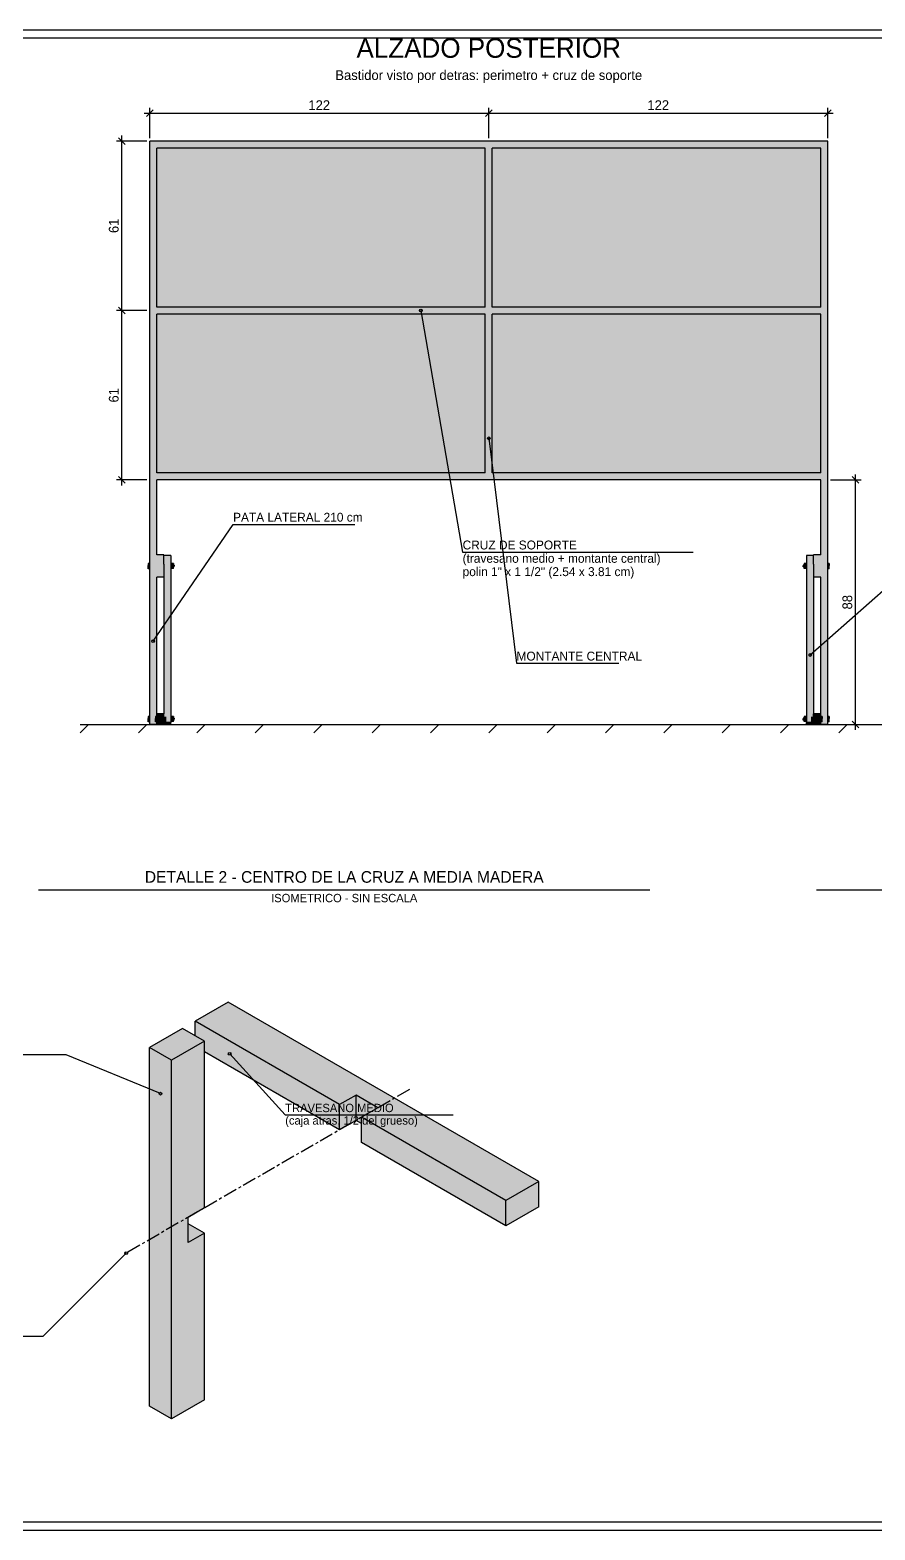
# Model space of a CAD drawing. Extents: x -37 to 1122, y -290 to 250.
# Drawn here: x 287 to 591, y -290 to 250 of the extents above; entities that cross this region are included whole.
import ezdxf
from ezdxf.enums import TextEntityAlignment as Align

# ---------------------------------------------------------------- set-up
doc = ezdxf.new("R2010")
doc.units = 0
doc.header["$LTSCALE"] = 4
doc.linetypes.add('CENTER', pattern=[2, 1.25, -0.25, 0.25, -0.25])
for name, color, linetype in [('COTAS', 1, 'CONTINUOUS'), ('EJES', 6, 'CENTER'), ('HERRAJES', 30, 'CONTINUOUS'), ('MADERA', 7, 'CONTINUOUS'), ('MARCO', 7, 'CONTINUOUS'), ('PISO', 8, 'CONTINUOUS'), ('RELLENO', 7, 'CONTINUOUS'), ('TEXTO', 7, 'CONTINUOUS')]:
    doc.layers.add(name, color=color, linetype=linetype)

msp = doc.modelspace()

# ---------------------------------------------------------------- linework, layer by layer
at = {"layer": 'COTAS'}
for p, q in [((330, 211), (330, 222)), ((452, 211), (452, 222)), ((452, 211), (452, 222)), ((574, 211), (574, 222)), ((328, 220), (454, 220)), ((328.8, 218.8), (331.2, 221.2)), ((450, 220), (576, 220)), ((450.8, 218.8), (453.2, 221.2)), ((450.8, 218.8), (453.2, 221.2)), ((572.8, 218.8), (575.2, 221.2)), ((321.2, 208.8), (318.8, 211.2)), ((320, 147), (320, 212)), ((329, 210), (318, 210)), ((329, 149), (318, 149)), ((329, 149), (318, 149)), ((321.2, 147.8), (318.8, 150.2)), ((321.2, 147.8), (318.8, 150.2)), ((320, 86), (320, 151)), ((329, 88), (318, 88)), ((321.2, 86.8), (318.8, 89.2)), ((575, 88), (586, 88)), ((585.2, 86.8), (582.8, 89.2)), ((584, -2), (584, 90)), ((575, 0), (586, 0)), ((585.2, -1.2), (582.8, 1.2))]:
    msp.add_line(p, q, dxfattribs=at)
at = {"layer": 'EJES'}
msp.add_line((423.426805, -131.463765), (321.486025, -190.319302), dxfattribs=at)
at = {"layer": 'HERRAJES'}
for p, q in [((329.5, 57.931746), (329.5, 57.789896)), ((330, 57.931746), (329.5, 57.931746)), ((329.5, 57.789896), (329.5, 57.527792)), ((329.5, 57.527792), (329.5, 57.185336)), ((329.5, 56.814664), (329.5, 57.185336)), ((329.5, 56.472208), (329.5, 56.814664)), ((329.5, 56.210104), (329.5, 56.472208)), ((329.5, 56.068254), (329.5, 56.210104)), ((330, 56.068254), (329.5, 56.068254)), ((337.82, 57.311399), (337.62, 57.311399)), ((337.82, 56.688601), (337.62, 56.688601)), ((337.82, 57.9025), (337.82, 57.45125)), ((338.52, 57.9025), (337.82, 57.9025)), ((337.82, 56.54875), (337.82, 57.45125)), ((338.52, 57.45125), (337.82, 57.45125)), ((337.82, 56.0975), (337.82, 56.54875)), ((338.52, 56.54875), (337.82, 56.54875)), ((338.52, 56.0975), (337.82, 56.0975)), ((338.52, 57.9025), (338.52, 57.45125)), ((338.52, 56.54875), (338.52, 57.45125)), ((338.82, 57.311399), (338.52, 57.311399)), ((338.82, 56.688601), (338.52, 56.688601)), ((338.52, 56.0975), (338.52, 56.54875)), ((338.82, 57.311399), (338.82, 57.263992)), ((338.82, 57.263992), (338.82, 57.176394)), ((338.82, 57.176394), (338.82, 57.061941)), ((338.82, 56.938059), (338.82, 57.061941)), ((338.82, 56.823606), (338.82, 56.938059)), ((338.82, 56.736008), (338.82, 56.823606)), ((338.82, 56.688601), (338.82, 56.736008)), ((565.18, 57.311399), (565.18, 57.263992)), ((565.48, 57.311399), (565.18, 57.311399)), ((565.18, 57.263992), (565.18, 57.176394)), ((565.18, 57.176394), (565.18, 57.061941)), ((565.18, 56.938059), (565.18, 57.061941)), ((565.18, 56.823606), (565.18, 56.938059)), ((565.18, 56.736008), (565.18, 56.823606)), ((565.18, 56.688601), (565.18, 56.736008)), ((565.48, 56.688601), (565.18, 56.688601)), ((565.48, 57.9025), (565.48, 57.45125)), ((566.18, 57.9025), (565.48, 57.9025)), ((565.48, 56.54875), (565.48, 57.45125)), ((566.18, 57.45125), (565.48, 57.45125)), ((565.48, 56.0975), (565.48, 56.54875)), ((566.18, 56.54875), (565.48, 56.54875)), ((566.18, 56.0975), (565.48, 56.0975)), ((566.18, 57.9025), (566.18, 57.45125)), ((566.18, 56.54875), (566.18, 57.45125)), ((566.38, 57.311399), (566.18, 57.311399)), ((566.38, 56.688601), (566.18, 56.688601)), ((566.18, 56.0975), (566.18, 56.54875)), ((574.5, 57.931746), (574, 57.931746)), ((574.5, 56.068254), (574, 56.068254)), ((574.5, 57.931746), (574.5, 57.789896)), ((574.5, 57.789896), (574.5, 57.527792)), ((574.5, 57.527792), (574.5, 57.185336)), ((574.5, 56.814664), (574.5, 57.185336)), ((574.5, 56.472208), (574.5, 56.814664)), ((574.5, 56.210104), (574.5, 56.472208)), ((574.5, 56.068254), (574.5, 56.210104)), ((329.5, 2.836746), (329.5, 2.694896)), ((330, 2.836746), (329.5, 2.836746)), ((329.5, 2.694896), (329.5, 2.432792)), ((329.5, 2.432792), (329.5, 2.090336)), ((329.5, 1.719664), (329.5, 2.090336)), ((329.5, 1.377208), (329.5, 1.719664)), ((329.5, 1.115104), (329.5, 1.377208)), ((329.5, 0.973254), (329.5, 1.115104)), ((330, 0.973254), (329.5, 0.973254)), ((332.04, 2.836746), (332.04, 2.694896)), ((332.54, 2.836746), (332.04, 2.836746)), ((332.04, 2.694896), (332.04, 2.432792)), ((332.04, 2.432792), (332.04, 2.090336)), ((332.04, 1.719664), (332.04, 2.090336)), ((332.04, 1.377208), (332.04, 1.719664)), ((332.04, 1.115104), (332.04, 1.377208)), ((332.04, 0.973254), (332.04, 1.115104)), ((332.54, 0.973254), (332.04, 0.973254)), ((337.82, 2.216399), (337.62, 2.216399)), ((337.82, 1.593601), (337.62, 1.593601)), ((337.82, 2.8075), (337.82, 2.35625)), ((338.52, 2.8075), (337.82, 2.8075)), ((337.82, 1.45375), (337.82, 2.35625)), ((338.52, 2.35625), (337.82, 2.35625)), ((337.82, 1.0025), (337.82, 1.45375)), ((338.52, 1.45375), (337.82, 1.45375)), ((338.52, 1.0025), (337.82, 1.0025)), ((338.52, 2.8075), (338.52, 2.35625)), ((338.52, 1.45375), (338.52, 2.35625)), ((338.82, 2.216399), (338.52, 2.216399)), ((338.82, 1.593601), (338.52, 1.593601)), ((338.52, 1.0025), (338.52, 1.45375)), ((338.82, 2.216399), (338.82, 2.168992)), ((338.82, 2.168992), (338.82, 2.081394)), ((338.82, 2.081394), (338.82, 1.966941)), ((338.82, 1.843059), (338.82, 1.966941)), ((338.82, 1.728606), (338.82, 1.843059)), ((338.82, 1.641008), (338.82, 1.728606)), ((338.82, 1.593601), (338.82, 1.641008)), ((565.18, 2.216399), (565.18, 2.168992)), ((565.48, 2.216399), (565.18, 2.216399)), ((565.18, 2.168992), (565.18, 2.081394)), ((565.18, 2.081394), (565.18, 1.966941)), ((565.18, 1.843059), (565.18, 1.966941)), ((565.18, 1.728606), (565.18, 1.843059)), ((565.18, 1.641008), (565.18, 1.728606)), ((565.18, 1.593601), (565.18, 1.641008)), ((565.48, 1.593601), (565.18, 1.593601)), ((565.48, 2.8075), (565.48, 2.35625)), ((566.18, 2.8075), (565.48, 2.8075)), ((565.48, 1.45375), (565.48, 2.35625)), ((566.18, 2.35625), (565.48, 2.35625)), ((565.48, 1.0025), (565.48, 1.45375)), ((566.18, 1.45375), (565.48, 1.45375)), ((566.18, 1.0025), (565.48, 1.0025)), ((566.18, 2.8075), (566.18, 2.35625)), ((566.18, 1.45375), (566.18, 2.35625)), ((566.38, 2.216399), (566.18, 2.216399)), ((566.38, 1.593601), (566.18, 1.593601)), ((566.18, 1.0025), (566.18, 1.45375)), ((571.96, 2.836746), (571.46, 2.836746)), ((571.96, 0.973254), (571.46, 0.973254)), ((571.96, 2.836746), (571.96, 2.694896)), ((571.96, 2.694896), (571.96, 2.432792)), ((571.96, 2.432792), (571.96, 2.090336)), ((571.96, 1.719664), (571.96, 2.090336)), ((571.96, 1.377208), (571.96, 1.719664)), ((571.96, 1.115104), (571.96, 1.377208)), ((571.96, 0.973254), (571.96, 1.115104)), ((574.5, 2.836746), (574, 2.836746)), ((574.5, 0.973254), (574, 0.973254)), ((574.5, 2.836746), (574.5, 2.694896)), ((574.5, 2.694896), (574.5, 2.432792)), ((574.5, 2.432792), (574.5, 2.090336)), ((574.5, 1.719664), (574.5, 2.090336)), ((574.5, 1.377208), (574.5, 1.719664)), ((574.5, 1.115104), (574.5, 1.377208)), ((574.5, 0.973254), (574.5, 1.115104))]:
    msp.add_line(p, q, dxfattribs=at)
at = {"layer": 'MADERA'}
for p, q in [((332.54, 210), (330, 210)), ((330, 0), (330, 210)), ((571.46, 210), (332.54, 210)), ((332.54, 150.27), (332.54, 207.46)), ((450.73, 207.46), (332.54, 207.46)), ((450.73, 150.27), (450.73, 207.46)), ((571.46, 207.46), (453.27, 207.46)), ((453.27, 150.27), (453.27, 207.46)), ((574, 210), (571.46, 210)), ((571.46, 150.27), (571.46, 207.46)), ((574, 0), (574, 210)), ((450.73, 150.27), (332.54, 150.27)), ((332.54, 90.54), (332.54, 147.73)), ((450.73, 147.73), (332.54, 147.73)), ((450.73, 90.54), (450.73, 147.73)), ((571.46, 150.27), (453.27, 150.27)), ((571.46, 147.73), (453.27, 147.73)), ((453.27, 90.54), (453.27, 147.73)), ((571.46, 90.54), (571.46, 147.73)), ((450.73, 90.54), (332.54, 90.54)), ((332.54, 61), (332.54, 88)), ((571.46, 88), (332.54, 88)), ((571.46, 90.54), (453.27, 90.54)), ((571.46, 61), (571.46, 88)), ((335.08, 61), (332.54, 61)), ((335.08, 57.757925), (335.08, 61)), ((337.62, 60.80038), (335.08, 60.80038)), ((337.62, 60.80038), (337.62, 0.722271)), ((566.38, 60.80038), (566.38, 0.722271)), ((568.92, 60.80038), (566.38, 60.80038)), ((571.46, 61), (568.92, 61)), ((568.92, 57.757925), (568.92, 61)), ((335.08, 57.758137), (335.08, 3.81)), ((568.92, 57.758137), (568.92, 3.81)), ((332.54, 3.81), (332.54, 53)), ((335.08, 53), (332.54, 53)), ((571.46, 53), (568.92, 53)), ((571.46, 3.81), (571.46, 53)), ((332.54, 0), (330, 0)), ((335.08, 3.81), (332.54, 3.81)), ((332.54, 0), (332.54, 3.81)), ((335.08, 0), (332.54, 0)), ((335.08, 0), (335.08, 3.81)), ((337.62, 0.722271), (335.08, 0.722271)), ((337.62, 0), (335.08, 0)), ((337.62, 0), (337.62, 0.722271)), ((566.38, 0), (566.38, 0.722271)), ((568.92, 0.722271), (566.38, 0.722271)), ((568.92, 0), (566.38, 0)), ((571.46, 3.81), (568.92, 3.81)), ((568.92, 0), (568.92, 3.81)), ((571.46, 0), (568.92, 0)), ((571.46, 0), (571.46, 3.81)), ((574, 0), (571.46, 0)), ((358.179735, -100), (346.342052, -106.834489)), ((470.031856, -164.577852), (358.179735, -100)), ((398.322218, -136.845252), (346.342052, -106.834489)), ((346.342052, -112.072471), (346.342052, -106.834489)), ((341.805827, -109.45348), (329.968144, -116.287969)), ((349.697616, -114.009806), (341.805827, -109.45348)), ((337.859933, -120.844296), (329.968144, -116.287969)), ((329.968144, -245.443674), (329.968144, -116.287969)), ((349.697616, -114.009806), (337.859933, -120.844296)), ((349.697616, -174.031332), (349.697616, -114.009806)), ((398.322218, -145.957905), (349.697616, -117.884477)), ((337.859933, -250), (337.859933, -120.844296)), ((404.24106, -133.428008), (398.322218, -136.845252)), ((412.132848, -137.984334), (404.24106, -133.428008)), ((404.24106, -142.54066), (404.24106, -133.428008)), ((398.322218, -145.957905), (398.322218, -136.845252)), ((412.132848, -137.984334), (406.214007, -141.401579)), ((404.24106, -142.54066), (398.322218, -145.957905)), ((406.214007, -143.679742), (404.24106, -142.54066)), ((458.194173, -171.412342), (406.214007, -141.401579)), ((406.214007, -150.514231), (406.214007, -141.401579)), ((458.194173, -180.524994), (406.214007, -150.514231)), ((470.031856, -164.577852), (458.194173, -171.412342)), ((470.031856, -173.690505), (470.031856, -164.577852)), ((458.194173, -180.524994), (458.194173, -171.412342)), ((349.697616, -174.031332), (343.778774, -177.448577)), ((343.778774, -186.561229), (343.778774, -177.448577)), ((470.031856, -173.690505), (458.194173, -180.524994)), ((349.697616, -183.143985), (343.778774, -179.72674)), ((349.697616, -183.143985), (343.778774, -186.561229)), ((349.697616, -243.165511), (349.697616, -183.143985)), ((337.859933, -250), (329.968144, -245.443674)), ((349.697616, -243.165511), (337.859933, -250))]:
    msp.add_line(p, q, dxfattribs=at)
at = {"layer": 'MARCO'}
for p, q in [((1122, 250), (-37, 250)), ((1119, 247), (-34, 247)), ((-37, -290.003046), (1122, -290.003046)), ((-34, -287.003046), (1119, -287.003046))]:
    msp.add_line(p, q, dxfattribs=at)
at = {"layer": 'PISO'}
for p, q in [((305, 0), (599, 0)), ((308, 0), (305, -3)), ((329, 0), (326, -3)), ((350, 0), (347, -3)), ((371, 0), (368, -3)), ((392, 0), (389, -3)), ((413, 0), (410, -3)), ((434, 0), (431, -3)), ((455, 0), (452, -3)), ((476, 0), (473, -3)), ((497, 0), (494, -3)), ((518, 0), (515, -3)), ((539, 0), (536, -3)), ((560, 0), (557, -3)), ((581, 0), (578, -3))]:
    msp.add_line(p, q, dxfattribs=at)
at = {"layer": 'RELLENO', "color": 150}
for points in [[(330, 210), (330, 88), (574, 88)], [(574, 88), (574, 210), (330, 210)]]:
    msp.add_solid(points, dxfattribs=at)
at = {"layer": 'RELLENO', "color": 41}
for points in [[(330, 210), (330, 0), (332.54, 0)], [(332.54, 0), (332.54, 210), (330, 210)], [(332.54, 210), (332.54, 207.46), (571.46, 207.46)], [(571.46, 207.46), (571.46, 210), (332.54, 210)], [(450.73, 207.46), (450.73, 150.27), (453.27, 150.27)], [(453.27, 150.27), (453.27, 207.46), (450.73, 207.46)], [(450.73, 207.46), (450.73, 90.54), (453.27, 90.54)], [(453.27, 90.54), (453.27, 207.46), (450.73, 207.46)], [(571.46, 210), (571.46, 0), (574, 0)], [(574, 0), (574, 210), (571.46, 210)], [(332.54, 150.27), (332.54, 147.73), (571.46, 147.73)], [(571.46, 147.73), (571.46, 150.27), (332.54, 150.27)], [(332.54, 150.27), (332.54, 147.73), (450.73, 147.73)], [(450.73, 147.73), (450.73, 150.27), (332.54, 150.27)], [(450.73, 147.73), (450.73, 90.54), (453.27, 90.54)], [(453.27, 90.54), (453.27, 147.73), (450.73, 147.73)], [(453.27, 150.27), (453.27, 147.73), (571.46, 147.73)], [(571.46, 147.73), (571.46, 150.27), (453.27, 150.27)], [(332.54, 90.54), (332.54, 88), (571.46, 88)], [(571.46, 88), (571.46, 90.54), (332.54, 90.54)], [(332.54, 61), (332.54, 53), (335.08, 53)], [(335.08, 53), (335.08, 61), (332.54, 61)], [(335.08, 0.722271), (337.62, 0.722271), (337.62, 60.80038)], [(337.62, 60.80038), (335.08, 60.80038), (335.08, 0.722271)], [(566.38, 0.722271), (568.92, 0.722271), (568.92, 60.80038)], [(568.92, 60.80038), (566.38, 60.80038), (566.38, 0.722271)], [(568.92, 61), (568.92, 53), (571.46, 53)], [(571.46, 53), (571.46, 61), (568.92, 61)], [(332.54, 3.81), (332.54, 0), (335.08, 0)], [(335.08, 0), (335.08, 3.81), (332.54, 3.81)], [(568.92, 3.81), (568.92, 0), (571.46, 0)], [(571.46, 0), (571.46, 3.81), (568.92, 3.81)], [(398.322218, -145.957905), (398.322218, -136.845252), (346.342052, -106.834489)], [(346.342052, -106.834489), (346.342052, -115.947142), (398.322218, -145.957905)], [(337.859933, -120.844296), (329.968144, -116.287969), (329.968144, -245.443674)], [(329.968144, -245.443674), (337.859933, -250), (337.859933, -120.844296)], [(412.132848, -147.096986), (412.132848, -137.984334), (404.24106, -133.428008)], [(404.24106, -133.428008), (404.24106, -142.54066), (412.132848, -147.096986)], [(458.194173, -180.524994), (458.194173, -171.412342), (406.214007, -141.401579)], [(406.214007, -141.401579), (406.214007, -150.514231), (458.194173, -180.524994)]]:
    msp.add_solid(points, dxfattribs=at)
at = {"layer": 'RELLENO', "color": 30}
for points in [[(329.5, 57.789896), (330, 57.789896), (330, 57.931746)], [(330, 57.931746), (329.5, 57.931746), (329.5, 57.789896)], [(329.5, 57.527792), (330, 57.527792), (330, 57.789896)], [(330, 57.789896), (329.5, 57.789896), (329.5, 57.527792)], [(329.5, 57.185336), (330, 57.185336), (330, 57.527792)], [(330, 57.527792), (329.5, 57.527792), (329.5, 57.185336)], [(329.5, 57.263992), (338.82, 57.263992), (338.82, 57.311399)], [(338.82, 57.311399), (329.5, 57.311399), (329.5, 57.263992)], [(329.5, 57.176394), (338.82, 57.176394), (338.82, 57.263992)], [(338.82, 57.263992), (329.5, 57.263992), (329.5, 57.176394)], [(329.5, 56.814664), (330, 56.814664), (330, 57.185336)], [(330, 57.185336), (329.5, 57.185336), (329.5, 56.814664)], [(329.5, 57.061941), (338.82, 57.061941), (338.82, 57.176394)], [(338.82, 57.176394), (329.5, 57.176394), (329.5, 57.061941)], [(329.5, 56.938059), (338.82, 56.938059), (338.82, 57.061941)], [(338.82, 57.061941), (329.5, 57.061941), (329.5, 56.938059)], [(329.5, 56.823606), (338.82, 56.823606), (338.82, 56.938059)], [(338.82, 56.938059), (329.5, 56.938059), (329.5, 56.823606)], [(329.5, 56.736008), (338.82, 56.736008), (338.82, 56.823606)], [(338.82, 56.823606), (329.5, 56.823606), (329.5, 56.736008)], [(329.5, 56.472208), (330, 56.472208), (330, 56.814664)], [(330, 56.814664), (329.5, 56.814664), (329.5, 56.472208)], [(329.5, 56.688601), (338.82, 56.688601), (338.82, 56.736008)], [(338.82, 56.736008), (329.5, 56.736008), (329.5, 56.688601)], [(329.5, 56.210104), (330, 56.210104), (330, 56.472208)], [(330, 56.472208), (329.5, 56.472208), (329.5, 56.210104)], [(329.5, 56.068254), (330, 56.068254), (330, 56.210104)], [(330, 56.210104), (329.5, 56.210104), (329.5, 56.068254)], [(337.82, 57.45125), (338.52, 57.45125), (338.52, 57.9025)], [(338.52, 57.9025), (337.82, 57.9025), (337.82, 57.45125)], [(337.82, 56.54875), (338.52, 56.54875), (338.52, 57.45125)], [(338.52, 57.45125), (337.82, 57.45125), (337.82, 56.54875)], [(337.82, 56.0975), (338.52, 56.0975), (338.52, 56.54875)], [(338.52, 56.54875), (337.82, 56.54875), (337.82, 56.0975)], [(565.18, 57.263992), (574.5, 57.263992), (574.5, 57.311399)], [(574.5, 57.311399), (565.18, 57.311399), (565.18, 57.263992)], [(565.18, 57.176394), (574.5, 57.176394), (574.5, 57.263992)], [(574.5, 57.263992), (565.18, 57.263992), (565.18, 57.176394)], [(565.18, 57.061941), (574.5, 57.061941), (574.5, 57.176394)], [(574.5, 57.176394), (565.18, 57.176394), (565.18, 57.061941)], [(565.18, 56.938059), (574.5, 56.938059), (574.5, 57.061941)], [(574.5, 57.061941), (565.18, 57.061941), (565.18, 56.938059)], [(565.18, 56.823606), (574.5, 56.823606), (574.5, 56.938059)], [(574.5, 56.938059), (565.18, 56.938059), (565.18, 56.823606)], [(565.18, 56.736008), (574.5, 56.736008), (574.5, 56.823606)], [(574.5, 56.823606), (565.18, 56.823606), (565.18, 56.736008)], [(565.18, 56.688601), (574.5, 56.688601), (574.5, 56.736008)], [(574.5, 56.736008), (565.18, 56.736008), (565.18, 56.688601)], [(565.48, 57.45125), (566.18, 57.45125), (566.18, 57.9025)], [(566.18, 57.9025), (565.48, 57.9025), (565.48, 57.45125)], [(565.48, 56.54875), (566.18, 56.54875), (566.18, 57.45125)], [(566.18, 57.45125), (565.48, 57.45125), (565.48, 56.54875)], [(565.48, 56.0975), (566.18, 56.0975), (566.18, 56.54875)], [(566.18, 56.54875), (565.48, 56.54875), (565.48, 56.0975)], [(574, 57.789896), (574.5, 57.789896), (574.5, 57.931746)], [(574.5, 57.931746), (574, 57.931746), (574, 57.789896)], [(574, 57.527792), (574.5, 57.527792), (574.5, 57.789896)], [(574.5, 57.789896), (574, 57.789896), (574, 57.527792)], [(574, 57.185336), (574.5, 57.185336), (574.5, 57.527792)], [(574.5, 57.527792), (574, 57.527792), (574, 57.185336)], [(574, 56.814664), (574.5, 56.814664), (574.5, 57.185336)], [(574.5, 57.185336), (574, 57.185336), (574, 56.814664)], [(574, 56.472208), (574.5, 56.472208), (574.5, 56.814664)], [(574.5, 56.814664), (574, 56.814664), (574, 56.472208)], [(574, 56.210104), (574.5, 56.210104), (574.5, 56.472208)], [(574.5, 56.472208), (574, 56.472208), (574, 56.210104)], [(574, 56.068254), (574.5, 56.068254), (574.5, 56.210104)], [(574.5, 56.210104), (574, 56.210104), (574, 56.068254)], [(329.5, 2.694896), (330, 2.694896), (330, 2.836746)], [(330, 2.836746), (329.5, 2.836746), (329.5, 2.694896)], [(329.5, 2.432792), (330, 2.432792), (330, 2.694896)], [(330, 2.694896), (329.5, 2.694896), (329.5, 2.432792)], [(329.5, 2.090336), (330, 2.090336), (330, 2.432792)], [(330, 2.432792), (329.5, 2.432792), (329.5, 2.090336)], [(329.5, 2.168992), (336.28, 2.168992), (336.28, 2.216399)], [(336.28, 2.216399), (329.5, 2.216399), (329.5, 2.168992)], [(329.5, 2.081394), (336.28, 2.081394), (336.28, 2.168992)], [(336.28, 2.168992), (329.5, 2.168992), (329.5, 2.081394)], [(329.5, 1.719664), (330, 1.719664), (330, 2.090336)], [(330, 2.090336), (329.5, 2.090336), (329.5, 1.719664)], [(329.5, 1.966941), (336.28, 1.966941), (336.28, 2.081394)], [(336.28, 2.081394), (329.5, 2.081394), (329.5, 1.966941)], [(329.5, 1.843059), (336.28, 1.843059), (336.28, 1.966941)], [(336.28, 1.966941), (329.5, 1.966941), (329.5, 1.843059)], [(329.5, 1.728606), (336.28, 1.728606), (336.28, 1.843059)], [(336.28, 1.843059), (329.5, 1.843059), (329.5, 1.728606)], [(329.5, 1.641008), (336.28, 1.641008), (336.28, 1.728606)], [(336.28, 1.728606), (329.5, 1.728606), (329.5, 1.641008)], [(329.5, 1.377208), (330, 1.377208), (330, 1.719664)], [(330, 1.719664), (329.5, 1.719664), (329.5, 1.377208)], [(329.5, 1.593601), (336.28, 1.593601), (336.28, 1.641008)], [(336.28, 1.641008), (329.5, 1.641008), (329.5, 1.593601)], [(329.5, 1.115104), (330, 1.115104), (330, 1.377208)], [(330, 1.377208), (329.5, 1.377208), (329.5, 1.115104)], [(329.5, 0.973254), (330, 0.973254), (330, 1.115104)], [(330, 1.115104), (329.5, 1.115104), (329.5, 0.973254)], [(332.04, 2.694896), (332.54, 2.694896), (332.54, 2.836746)], [(332.54, 2.836746), (332.04, 2.836746), (332.04, 2.694896)], [(332.04, 2.432792), (332.54, 2.432792), (332.54, 2.694896)], [(332.54, 2.694896), (332.04, 2.694896), (332.04, 2.432792)], [(332.04, 2.090336), (332.54, 2.090336), (332.54, 2.432792)], [(332.54, 2.432792), (332.04, 2.432792), (332.04, 2.090336)], [(332.04, 2.168992), (338.82, 2.168992), (338.82, 2.216399)], [(338.82, 2.216399), (332.04, 2.216399), (332.04, 2.168992)], [(332.04, 2.081394), (338.82, 2.081394), (338.82, 2.168992)], [(338.82, 2.168992), (332.04, 2.168992), (332.04, 2.081394)], [(332.04, 1.719664), (332.54, 1.719664), (332.54, 2.090336)], [(332.54, 2.090336), (332.04, 2.090336), (332.04, 1.719664)], [(332.04, 1.966941), (338.82, 1.966941), (338.82, 2.081394)], [(338.82, 2.081394), (332.04, 2.081394), (332.04, 1.966941)], [(332.04, 1.843059), (338.82, 1.843059), (338.82, 1.966941)], [(338.82, 1.966941), (332.04, 1.966941), (332.04, 1.843059)], [(332.04, 1.728606), (338.82, 1.728606), (338.82, 1.843059)], [(338.82, 1.843059), (332.04, 1.843059), (332.04, 1.728606)], [(332.04, 1.641008), (338.82, 1.641008), (338.82, 1.728606)], [(338.82, 1.728606), (332.04, 1.728606), (332.04, 1.641008)], [(332.04, 1.377208), (332.54, 1.377208), (332.54, 1.719664)], [(332.54, 1.719664), (332.04, 1.719664), (332.04, 1.377208)], [(332.04, 1.593601), (338.82, 1.593601), (338.82, 1.641008)], [(338.82, 1.641008), (332.04, 1.641008), (332.04, 1.593601)], [(332.04, 1.115104), (332.54, 1.115104), (332.54, 1.377208)], [(332.54, 1.377208), (332.04, 1.377208), (332.04, 1.115104)], [(332.04, 0.973254), (332.54, 0.973254), (332.54, 1.115104)], [(332.54, 1.115104), (332.04, 1.115104), (332.04, 0.973254)], [(335.28, 2.35625), (335.98, 2.35625), (335.98, 2.8075)], [(335.98, 2.8075), (335.28, 2.8075), (335.28, 2.35625)], [(335.28, 1.45375), (335.98, 1.45375), (335.98, 2.35625)], [(335.98, 2.35625), (335.28, 2.35625), (335.28, 1.45375)], [(335.28, 1.0025), (335.98, 1.0025), (335.98, 1.45375)], [(335.98, 1.45375), (335.28, 1.45375), (335.28, 1.0025)], [(337.82, 2.35625), (338.52, 2.35625), (338.52, 2.8075)], [(338.52, 2.8075), (337.82, 2.8075), (337.82, 2.35625)], [(337.82, 1.45375), (338.52, 1.45375), (338.52, 2.35625)], [(338.52, 2.35625), (337.82, 2.35625), (337.82, 1.45375)], [(337.82, 1.0025), (338.52, 1.0025), (338.52, 1.45375)], [(338.52, 1.45375), (337.82, 1.45375), (337.82, 1.0025)], [(565.18, 2.168992), (571.96, 2.168992), (571.96, 2.216399)], [(571.96, 2.216399), (565.18, 2.216399), (565.18, 2.168992)], [(565.18, 2.081394), (571.96, 2.081394), (571.96, 2.168992)], [(571.96, 2.168992), (565.18, 2.168992), (565.18, 2.081394)], [(565.18, 1.966941), (571.96, 1.966941), (571.96, 2.081394)], [(571.96, 2.081394), (565.18, 2.081394), (565.18, 1.966941)], [(565.18, 1.843059), (571.96, 1.843059), (571.96, 1.966941)], [(571.96, 1.966941), (565.18, 1.966941), (565.18, 1.843059)], [(565.18, 1.728606), (571.96, 1.728606), (571.96, 1.843059)], [(571.96, 1.843059), (565.18, 1.843059), (565.18, 1.728606)], [(565.18, 1.641008), (571.96, 1.641008), (571.96, 1.728606)], [(571.96, 1.728606), (565.18, 1.728606), (565.18, 1.641008)], [(565.18, 1.593601), (571.96, 1.593601), (571.96, 1.641008)], [(571.96, 1.641008), (565.18, 1.641008), (565.18, 1.593601)], [(565.48, 2.35625), (566.18, 2.35625), (566.18, 2.8075)], [(566.18, 2.8075), (565.48, 2.8075), (565.48, 2.35625)], [(565.48, 1.45375), (566.18, 1.45375), (566.18, 2.35625)], [(566.18, 2.35625), (565.48, 2.35625), (565.48, 1.45375)], [(565.48, 1.0025), (566.18, 1.0025), (566.18, 1.45375)], [(566.18, 1.45375), (565.48, 1.45375), (565.48, 1.0025)], [(567.72, 2.168992), (574.5, 2.168992), (574.5, 2.216399)], [(574.5, 2.216399), (567.72, 2.216399), (567.72, 2.168992)], [(567.72, 2.081394), (574.5, 2.081394), (574.5, 2.168992)], [(574.5, 2.168992), (567.72, 2.168992), (567.72, 2.081394)], [(567.72, 1.966941), (574.5, 1.966941), (574.5, 2.081394)], [(574.5, 2.081394), (567.72, 2.081394), (567.72, 1.966941)], [(567.72, 1.843059), (574.5, 1.843059), (574.5, 1.966941)], [(574.5, 1.966941), (567.72, 1.966941), (567.72, 1.843059)], [(567.72, 1.728606), (574.5, 1.728606), (574.5, 1.843059)], [(574.5, 1.843059), (567.72, 1.843059), (567.72, 1.728606)], [(567.72, 1.641008), (574.5, 1.641008), (574.5, 1.728606)], [(574.5, 1.728606), (567.72, 1.728606), (567.72, 1.641008)], [(567.72, 1.593601), (574.5, 1.593601), (574.5, 1.641008)], [(574.5, 1.641008), (567.72, 1.641008), (567.72, 1.593601)], [(568.02, 2.35625), (568.72, 2.35625), (568.72, 2.8075)], [(568.72, 2.8075), (568.02, 2.8075), (568.02, 2.35625)], [(568.02, 1.45375), (568.72, 1.45375), (568.72, 2.35625)], [(568.72, 2.35625), (568.02, 2.35625), (568.02, 1.45375)], [(568.02, 1.0025), (568.72, 1.0025), (568.72, 1.45375)], [(568.72, 1.45375), (568.02, 1.45375), (568.02, 1.0025)], [(571.46, 2.694896), (571.96, 2.694896), (571.96, 2.836746)], [(571.96, 2.836746), (571.46, 2.836746), (571.46, 2.694896)], [(571.46, 2.432792), (571.96, 2.432792), (571.96, 2.694896)], [(571.96, 2.694896), (571.46, 2.694896), (571.46, 2.432792)], [(571.46, 2.090336), (571.96, 2.090336), (571.96, 2.432792)], [(571.96, 2.432792), (571.46, 2.432792), (571.46, 2.090336)], [(571.46, 1.719664), (571.96, 1.719664), (571.96, 2.090336)], [(571.96, 2.090336), (571.46, 2.090336), (571.46, 1.719664)], [(571.46, 1.377208), (571.96, 1.377208), (571.96, 1.719664)], [(571.96, 1.719664), (571.46, 1.719664), (571.46, 1.377208)], [(571.46, 1.115104), (571.96, 1.115104), (571.96, 1.377208)], [(571.96, 1.377208), (571.46, 1.377208), (571.46, 1.115104)], [(571.46, 0.973254), (571.96, 0.973254), (571.96, 1.115104)], [(571.96, 1.115104), (571.46, 1.115104), (571.46, 0.973254)], [(574, 2.694896), (574.5, 2.694896), (574.5, 2.836746)], [(574.5, 2.836746), (574, 2.836746), (574, 2.694896)], [(574, 2.432792), (574.5, 2.432792), (574.5, 2.694896)], [(574.5, 2.694896), (574, 2.694896), (574, 2.432792)], [(574, 2.090336), (574.5, 2.090336), (574.5, 2.432792)], [(574.5, 2.432792), (574, 2.432792), (574, 2.090336)], [(574, 1.719664), (574.5, 1.719664), (574.5, 2.090336)], [(574.5, 2.090336), (574, 2.090336), (574, 1.719664)], [(574, 1.377208), (574.5, 1.377208), (574.5, 1.719664)], [(574.5, 1.719664), (574, 1.719664), (574, 1.377208)], [(574, 1.115104), (574.5, 1.115104), (574.5, 1.377208)], [(574.5, 1.377208), (574, 1.377208), (574, 1.115104)], [(574, 0.973254), (574.5, 0.973254), (574.5, 1.115104)], [(574.5, 1.115104), (574, 1.115104), (574, 0.973254)]]:
    msp.add_solid(points, dxfattribs=at)
at = {"layer": 'RELLENO', "color": 51}
for points in [[(335.08, 0), (337.62, 0), (337.62, 0.722271)], [(337.62, 0.722271), (335.08, 0.722271), (335.08, 0)], [(566.38, 0), (568.92, 0), (568.92, 0.722271)], [(568.92, 0.722271), (566.38, 0.722271), (566.38, 0)], [(358.179735, -100), (346.342052, -106.834489), (398.322218, -136.845252)], [(358.179735, -100), (398.322218, -136.845252), (404.24106, -133.428008)], [(470.031856, -164.577852), (358.179735, -100), (404.24106, -133.428008)], [(341.805827, -109.45348), (329.968144, -116.287969), (337.859933, -120.844296)], [(337.859933, -120.844296), (349.697616, -114.009806), (341.805827, -109.45348)], [(470.031856, -164.577852), (404.24106, -133.428008), (412.132848, -137.984334)], [(412.132848, -137.984334), (406.214007, -141.401579), (458.194173, -171.412342)], [(458.194173, -171.412342), (470.031856, -164.577852), (412.132848, -137.984334)], [(341.805827, -178.587658), (335.886986, -182.004903), (343.778774, -186.561229)], [(343.778774, -186.561229), (349.697616, -183.143985), (341.805827, -178.587658)]]:
    msp.add_solid(points, dxfattribs=at)
at = {"layer": 'RELLENO', "color": 43}
for points in [[(343.778774, -177.448577), (349.697616, -114.009806), (337.859933, -120.844296)], [(343.778774, -177.448577), (349.697616, -174.031332), (349.697616, -114.009806)], [(343.778774, -177.448577), (337.859933, -120.844296), (337.859933, -250)], [(398.322218, -145.957905), (404.24106, -142.54066), (404.24106, -133.428008)], [(404.24106, -133.428008), (398.322218, -136.845252), (398.322218, -145.957905)], [(458.194173, -180.524994), (470.031856, -173.690505), (470.031856, -164.577852)], [(470.031856, -164.577852), (458.194173, -171.412342), (458.194173, -180.524994)], [(337.859933, -250), (343.778774, -186.561229), (343.778774, -177.448577)], [(337.859933, -250), (349.697616, -243.165511), (349.697616, -183.143985)], [(337.859933, -250), (349.697616, -183.143985), (343.778774, -186.561229)]]:
    msp.add_solid(points, dxfattribs=at)
at = {"layer": 'TEXTO'}
for p, q in [((427.6, 149), (442.6, 62)), ((452, 103), (462, 22)), ((331.27, 30), (360, 72)), ((360, 72), (403.776, 72)), ((442.6, 62), (525.544, 62)), ((567.65, 25), (596, 50)), ((462, 22), (498.864, 22)), ((290, -59.5), (510, -59.5)), ((570, -59.5), (790, -59.5)), ((358.770065, -118.566133), (378.770065, -140.566133)), ((299.914038, -118.916766), (230.794038, -118.916766)), ((333.914038, -132.916766), (299.914038, -118.916766)), ((378.770065, -140.566133), (439.250065, -140.566133)), ((321.486025, -190.319302), (291.486025, -220.319302)), ((291.486025, -220.319302), (241.806025, -220.319302))]:
    msp.add_line(p, q, dxfattribs=at)
for centre in [(427.6, 149), (452, 103), (331.27, 30), (567.65, 25), (358.770065, -118.566133), (333.914038, -132.916766), (321.486025, -190.319302)]:
    msp.add_circle(centre, 0.5, dxfattribs=at)

# ---------------------------------------------------------------- texts
at = {"layer": 'COTAS'}
for p in [(391, 221.2), (513, 221.2)]:
    msp.add_text('122', height=3.5, dxfattribs=at).set_placement(p, align=Align.CENTER)
for s, p in [('61', (318.8, 179.5)), ('61', (318.8, 118.5)), ('88', (582.8, 44))]:
    msp.add_text(s, height=3.5, rotation=90, dxfattribs=at).set_placement(p, align=Align.CENTER)
at = {"layer": 'TEXTO'}
for s, height, p in [('ALZADO POSTERIOR', 7, (452, 240)), ('Bastidor visto por detras: perimetro + cruz de soporte', 3.5, (452, 232)), ('DETALLE 2 - CENTRO DE LA CRUZ A MEDIA MADERA', 4.2, (400, -57)), ('ISOMETRICO - SIN ESCALA', 3, (400, -64))]:
    msp.add_text(s, height=height, dxfattribs=at).set_placement(p, align=Align.CENTER)
for s, height, p in [('PATA LATERAL 210 cm', 3.2, (360, 73)), ('CRUZ DE SOPORTE', 3.2, (442.6, 63)), ('(travesano medio + montante central)', 3.2, (442.6, 58.2)), ('polin 1" x 1 1/2" (2.54 x 3.81 cm)', 3.2, (442.6, 53.4)), ('MONTANTE CENTRAL', 3.2, (462, 23)), ('TRAVESANO MEDIO', 3, (378.770065, -139.566133)), ('(caja atras, 1/2 del grueso)', 3, (378.770065, -144.066133))]:
    msp.add_text(s, height=height, dxfattribs=at).set_placement(p)

doc.saveas('drawing.dxf')
